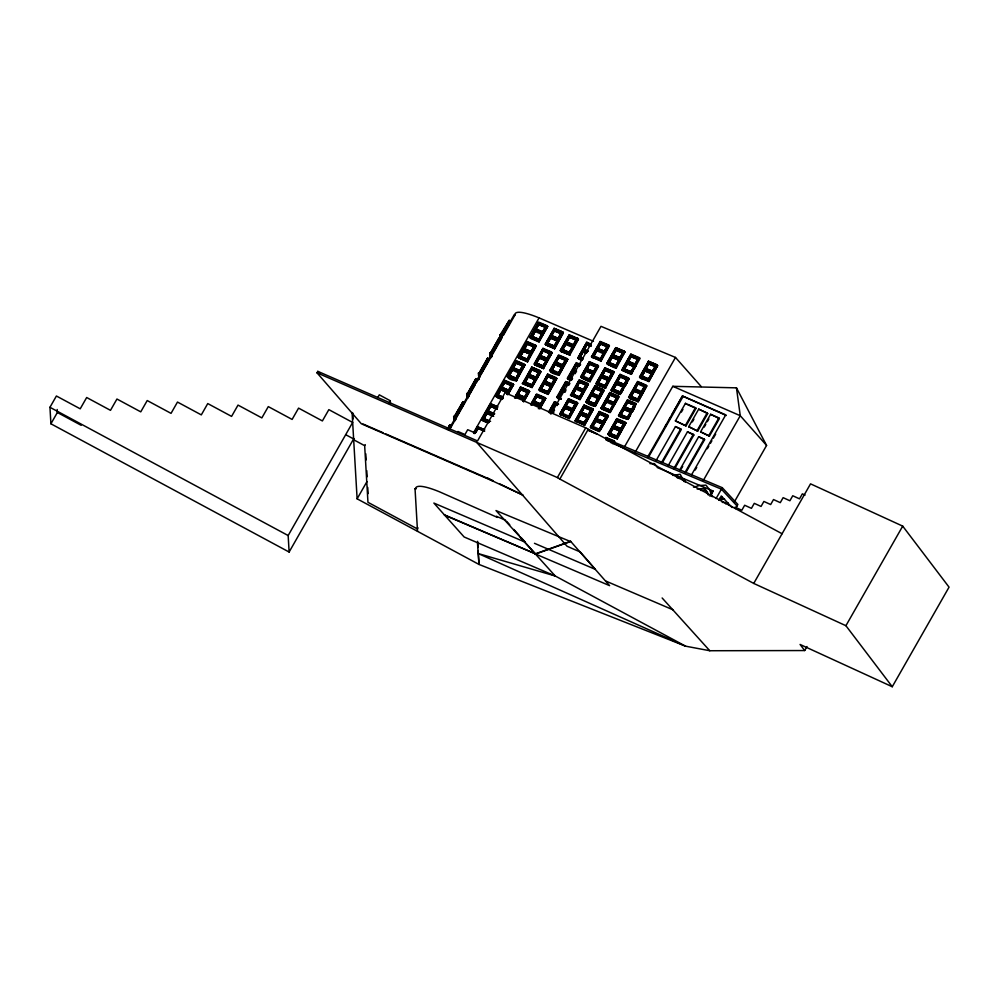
<?xml version="1.0" encoding="UTF-8"?>
<svg xmlns="http://www.w3.org/2000/svg" width="999" height="999" viewBox="0 0 999 999"><rect width="100%" height="100%" fill="white"/><g stroke="black" fill="none" stroke-linecap="round" stroke-linejoin="round"><path stroke-width="1.5" d="M535.152 554.183L570.541 541.57L495.979 510.551L535.377 553.796M664.909 427.097L666.433 424.388M668.718 420.329L670.254 417.632M671.778 414.922L682.442 395.991L725.736 414.86L691.608 474.7M673.788 468.668L693.306 434.365L687.474 431.83L667.919 466.121M675.087 467.982L693.855 435.002L693.306 434.365M679.894 469.68L698.676 436.713L704.058 439.048L704.607 439.685L685.801 472.652M681.193 469.006L682.704 466.371M49.95 407.305L56.406 396.004L80.22 408.816L86.676 397.515L110.489 410.339L116.945 399.026L140.759 411.85L147.215 400.549L171.041 413.361L177.485 402.06L201.311 414.885L207.755 403.571L231.581 416.396L238.024 405.094L261.85 417.907L268.294 406.605L292.12 419.43L298.576 408.116L322.39 420.941L328.846 409.64L352.659 422.452L288.162 535.539L289.123 552.035L50.912 423.801L49.95 407.305L288.162 535.539M50.912 423.801L57.368 412.487L57.193 409.49M523.289 495.292L492.794 481.043L361.326 423.763L316.995 372.814L317.819 371.366L477.534 440.959L505.044 392.707L585.726 427.859L782.08 533.741M289.123 552.035L353.621 438.948L345.679 434.677M354.27 438.711L353.671 439.76L364.66 445.679L367.957 502.31L417.382 528.921L417.982 527.872M377.784 397.502L379.295 394.842L390.272 400.749L390.459 403.821M364.66 445.679L365.259 444.63M388.761 403.409L390.272 400.749M807.005 646.528L804.707 650.549L709.789 650.736L685.614 646.178L478.983 564.423L357.118 498.826L366.92 481.643M454.807 416.695L454.932 418.981L454.383 416.383L463.012 401.66L454.245 417.02L454.395 419.48L453.746 416.396L456.168 417.432L464.31 403.146L462.525 402.185M466.87 396.128L466.733 393.668L467.507 393.381L467.657 395.841L466.87 396.128L467.52 396.478L467.382 394.018L475.961 378.559L467.52 393.469L468.856 394.255M478.583 375.612L479.358 375.337L479.22 372.864L487.674 358.054L479.083 373.501L479.233 375.974L478.583 375.612L478.583 372.877L481.006 373.913M489.897 355.607L490.684 355.319L490.534 352.859L498.988 338.037L490.409 353.496L490.546 355.956L489.897 355.607L489.91 352.872L492.332 353.908L499.725 340.921M499.987 335.127L509.403 320.13L500.636 335.477L500.786 337.949L499.987 335.127L500.636 335.477M447.19 429.458L449.712 424.937L450.025 427.56M447.702 428.871L449.887 425.025M462.974 402.347L454.77 416.745L454.907 419.043M467.894 393.743L476.111 379.345L467.932 393.693L467.644 395.754M509.365 320.804L501.161 335.202L501.773 337.774L501.635 335.464L509.852 321.066M448.301 428.446L449.862 425.711M487.812 358.828L479.607 373.226L480.219 375.799M492.544 350.886L493.943 348.414M494.642 347.177L495.154 346.278M500.137 337.587L500.137 334.865M453.746 419.13L453.746 416.396M458.603 410.651L455.294 416.583M458.491 410.701L459.128 409.865M468.718 392.794L468.181 393.344M468.931 392.557L472.252 386.863M480.631 372.053L484.078 366.446M501.685 335.077L505.119 329.295M463.461 402.597L455.244 416.995L455.382 419.305M476.585 379.595L468.369 393.993L468.506 396.303M480.082 373.489L488.299 359.091M499.612 339.073L491.396 353.471L491.533 355.781M448.638 429.021L450.337 425.974M487.737 360.427L487.849 358.142M496.028 346.116L499.587 339.872M509.303 322.652L506.793 327.447M459.877 409.64L463.436 403.396M491.058 355.519L490.959 353.171L499.138 338.823L500.087 339.335L491.87 353.746L491.983 356.73M502.11 335.726L510.327 321.316M448.838 429.345L514.298 314.585L514.972 315.01L503.421 335.264M449.113 429.283L450.811 426.236M456.406 416.508L464.622 402.522M469.542 393.506L477.747 379.52M502.247 336.351L510.826 320.891M449.125 429.632L451.498 425.899M469.305 394.43L477.023 380.806M481.431 373.089L489.148 359.64L487.362 358.678M450.287 428.409L474.925 385.214M476.461 382.517L478.009 379.807M479.545 377.11L501.873 337.962M454.995 420.679L453.983 420.329M473.551 432.767L539.073 317.894L593.493 341.321M473.776 433.404L477.46 426.723L484.552 429.732M497.639 406.755L490.559 403.758L481.53 419.58L488.698 422.664M474.388 432.754L477.447 427.41L484.24 430.332M482.904 419.967L482.155 419.143L490.534 404.445L497.127 407.23M474.8 432.467L477.447 427.41M488.911 422.202L482.255 419.38L490.721 404.558L497.564 407.592M507.005 394.393L513.024 383.841L504.445 380.157L495.492 396.066L502.584 399.063M515.921 360.589L506.893 376.411L515.397 380.007L524.425 364.198L515.846 360.514L506.893 376.411C532.417 383.004 501.436 381.543 509.003 374.425M482.292 419.405L490.534 404.445M496.216 395.741L504.42 380.844L513.086 385.015L507.742 394.368M474.537 433.516L477.609 428.134L483.803 430.756M496.903 407.792L490.696 405.169L482.455 419.605L488.174 422.202M496.578 396.166L504.42 380.844M512.25 369.056L508.191 376.723L507.442 375.899L515.834 361.188L524.175 364.897L515.721 379.732M518.031 357.355L527.047 341.533L535.626 345.217L526.61 361.039L518.106 357.43L527.047 341.533M474.875 433.491L477.172 429.17M477.285 428.983L477.709 428.246L484.652 431.181M478.022 428.034L477.622 427.522L474.675 432.754L467.694 429.695L464.935 434.54L457.942 431.468M497.102 408.004L490.796 405.269L482.654 420.342M493.793 406.118L491.158 405.007M516.033 361.326L507.542 376.136L515.559 379.458L523.976 364.685M476.873 430.432L475.574 432.717L476.973 430.469M478.259 428.509L477.335 429.033M483.104 419.33L487.05 412.412M491.346 405.544L490.934 406.281M496.341 396.004L504.807 381.181L512.774 384.553L507.13 394.443M519.405 357.742L518.643 356.918L527.035 342.22L535.389 345.929M529.832 337.5L538.523 322.053L547.102 325.736L538.336 341.096L529.832 337.5L539.323 341.296L539.223 342.058L530.719 338.449M477.734 429.208L478.159 428.396M491.246 405.432L483.004 419.218L489.41 422.065M497.977 394.967L500.749 389.86L497.539 396.004L496.89 395.629L504.582 381.568L512.025 384.715M512.425 368.456L516.096 362.025L523.426 365.06M527.247 342.345L518.756 357.167L526.76 360.477M530.544 337.187L538.511 322.727L546.665 326.211L538.848 341.046L547.065 326.648L538.886 323.064L530.681 337.45L538.848 341.046M483.553 419.555L487.512 412.575L486.988 413.274M502.047 399.425C494.842 397.115 494.218 394.792 502.06 398.601M497.09 395.841L500.936 388.811L508.279 391.858M501.361 388.349L505.132 381.905M507.954 376.573L515.984 361.913M534.64 346.091L527.197 342.944L518.956 357.38L527.122 360.976L535.589 346.141L532.879 345.08M539.135 323.651L531.118 337.824L530.481 337.237L538.723 322.852M486.875 413.461L483.454 419.443M497.34 395.854L497.864 395.217M501.061 388.324L505.232 381.943M507.779 377.372L507.892 376.598M512.824 368.619L516.633 362.287M518.981 358.391L527.297 343.044M501.386 388.973L497.44 395.891M512.899 369.43L512.475 370.167M516.583 362.237L512.774 368.569M523.976 349.588L527.747 343.206M526.96 343.993L524.712 348.813L527.11 344.093M508.841 376.311L512.799 369.318M519.955 357.217L524.1 350.449M520.154 357.38L520.529 356.581M535.501 330.594L531.868 337.462M539.285 323.751L535.576 329.895M519.318 371.341L523.076 364.947L522.564 365.646M506.993 393.556L512.499 384.39M519.517 371.491L519.742 370.592M522.602 365.934L519.842 370.404M506.918 394.193L512.537 384.328M530.619 352.472L534.29 345.979M530.544 353.109L526.485 359.99M542.17 332.717L545.779 326.473L542.12 332.667M507.529 394.33L512.974 384.777M538.274 340.347L546.416 326.074L547.177 326.885L538.848 340.971M524.375 365.122L515.884 379.932L507.754 376.361L515.834 361.188M508.366 393.731L513.623 384.503L507.892 394.755M527.097 360.964L535.551 346.129M538.648 340.834L546.865 326.436M516.396 380.194L525.024 364.847L516.283 380.969M535.689 346.391L527.31 361.089L526.548 360.264L534.94 345.567L535.689 346.391L533.054 345.267M527.484 361.988L536.313 345.954L527.734 342.27M538.948 341.758L547.702 326.398L539.323 341.296M520.304 537.25L555.232 575.986L478.234 553.558L685.614 646.178L555.232 575.986L464.148 536.987L433.866 503.059L524.637 541.92M514.522 397.689L520.467 387.063L528.958 390.659L523.026 401.298M531.743 367.182L522.789 383.092L531.293 386.688L540.247 370.791L531.743 367.182L540.247 370.791M523.513 382.767L531.718 367.869L540.996 371.616L532.292 386.875C526.948 386.675 512.499 378.696 532.18 387.649M562.624 331.918L553.683 347.814L545.179 344.218L554.12 328.309L562.699 331.993L554.12 328.309M515.109 397.103L520.442 387.749L529.72 391.483L521.216 387.887M524.088 383.404L523.439 382.817L531.93 367.994M542.957 348.289L534.003 364.185L542.507 367.794L551.535 351.973L543.031 348.376M550.524 336.863L546.478 344.53L545.716 343.706L554.108 328.996L563.386 332.742L554.557 348.776L545.779 344.867L554.27 329.72L561.913 333.092L554.37 329.832M514.985 397.752L520.654 387.874M534.727 363.873L542.932 348.976L551.598 353.147L543.206 367.844L534.852 364.136L542.932 348.976M554.32 329.133L545.829 343.943L553.833 347.252L562.25 332.492M515.184 397.964L520.604 388.474L529.108 391.92L523.763 401.273M543.144 349.101L535.064 364.36L543.643 349.962L540.084 356.493M515.546 397.914L520.704 388.574L528.246 391.833L524.475 398.151M516.471 396.703L523.913 399.862L516.471 396.703L516.958 395.716M523.676 384.041L531.88 368.594L539.522 371.965L531.98 368.706M534.615 364.847L543.556 368.469L535.002 364.373L534.89 365.147L536.113 362.212M539.535 356.231L543.194 349.8M515.746 398.139L521.153 388.736M532.43 368.856L528.671 375.237M535.064 364.36L543.094 349.7L550.736 353.059L550.087 352.684M546.053 345.167L554.27 329.72M551.098 336.426L554.92 330.095M516.982 396.678L517.407 395.879L516.883 396.578M524.85 383.029L528.696 375.999M551.148 336.476L554.87 330.045M547.127 344.118L551.073 337.125M535.951 364.086L539.797 357.055L539.585 357.954M550.749 337.974C552.26 334.59 543.044 351.498 550.536 338.124M535.264 378.072L538.973 371.628L535.864 378.384M524.025 398.002L527.697 391.508M523.014 400.449L528.346 391.096L529.108 391.92M524.05 398.751L523.426 399.338M540.272 371.803L531.78 386.613L539.835 371.353M551.485 352.897L542.994 367.719L542.919 366.121M545.966 360.627L546.54 359.977M522.952 401.211L528.958 390.659L520.467 387.063M542.457 367.033L550.836 352.322L542.632 367.295M531.618 386.413L540.072 371.578L531.905 367.982M528.958 391.658L523.526 401.198L528.995 391.67L524.975 390.047M553.995 347.54L562.462 332.704L554.283 329.108M542.832 367.507L551.286 352.684L543.319 349.313M554.17 347.739L562.662 332.929L557.317 330.744M531.905 387.35L540.921 371.528L533.841 368.531M523.626 401.948L529.645 391.408M556.218 329.658L563.311 332.655L554.557 348.776M543.506 367.969L552.135 352.635L543.394 368.743M577.822 338.436L569.243 334.752L560.214 350.574L568.793 354.258L577.747 338.361L568.793 354.258M569.318 334.84L560.289 350.661L569.842 354.932L561.176 351.611L569.48 336.276L577.022 339.535L576.048 340.234M561.013 350.337L569.218 335.439L577.572 339.148M561.176 351.611L560.938 350.387L569.43 335.564M547.677 374.026L538.723 389.935L547.227 393.531L556.256 377.709L547.752 374.113M569.605 335.776L561.138 350.599L569.492 354.308L577.884 339.61L577.372 338.936M530.619 404.62L536.563 393.993L545.054 397.59L539.123 408.216M539.448 389.61L547.652 374.712L556.318 378.883L547.927 393.581L539.572 389.872L547.652 374.712M550.199 370.329L558.591 355.619L566.745 359.116L558.279 373.863L550.199 370.329L550.961 371.153M568.681 353.209L569.318 354.195L577.772 339.373L569.842 336.001M531.206 404.033L536.538 394.667L544.692 398.164L539.023 408.017M547.864 374.837L539.373 389.66L540.022 390.234L544.068 382.58M550.312 370.567L558.803 355.756M561.788 350.337L565.734 343.406M569.605 337.275C571.778 332.992 562.275 350.012 569.405 337.425M531.081 404.67L536.75 394.805M565.634 343.306L561.688 350.224L568.781 353.259M569.929 336.426L566.271 342.857M544.255 381.968L547.914 375.549M562.237 350.549L566.296 343.681M531.281 404.895L536.538 394.667M548.239 375.262L539.772 390.097L548.264 394.205M559.04 375.399L567.794 359.278L559.165 374.625C559.577 375.924 548.613 372.727 550.749 370.941M558.878 357.642L551.261 370.629L558.753 356.343L566.196 359.49M565.709 344.555L562.674 349.513M566.246 343.619L565.659 344.268M531.643 404.845L536.7 395.392L544.143 398.551M531.843 405.057L533.054 402.647L539.997 405.582L539.722 406.418M533.678 402.197L537.15 395.616M544.705 382.192L548.414 375.749L544.805 382.23M555.456 363.711L551.71 370.779M559.303 356.606L555.531 362.999M533.404 402.759L533.179 403.658L532.954 402.535M533.578 402.16L537.3 395.716M540.671 389.822L544.63 382.842M533.079 403.608L533.503 402.797M492.794 481.043L487.437 477.959M573.239 344.955L572.814 345.691L576.473 339.26M568.781 353.321L572.727 346.341M568.743 353.496L577.31 338.973M562.125 365.821L565.846 359.378M543.793 398.426L540.072 404.87L543.693 398.389M547.165 392.545L547.739 391.895M547.702 391.608L550.736 386.65M551.723 384.215L551.248 384.965L554.907 378.471L555.456 378.808L548.014 375.649M554.807 378.434L551.773 383.966M562 366.471L561.775 367.37M565.896 359.44L562.075 365.759M547.177 392.769L555.744 378.246M569.28 354.183L577.747 339.36M538.349 408.716L544.443 398.027L545.204 398.838L539.86 408.204M556.206 378.646L547.714 393.456L555.806 378.209M558.166 374.438L567.182 358.616L558.603 354.945L549.587 370.754L558.091 374.363M547.552 393.256L556.006 378.421L548.039 375.05M558.478 374.163L566.945 359.328L558.965 355.956L550.511 370.791L558.691 374.3L567.145 359.553M539.248 408.266L544.892 398.389M539.635 408.154L545.092 398.601L536.913 395.005M548.114 394.493L556.855 378.371L548.226 393.718M539.722 408.878L545.741 398.326L540.009 408.591M586.788 342.232L577.847 358.129L586.788 342.232L591.121 344.118M587.487 343.906L579.145 358.441L578.384 357.617L586.775 342.919L590.933 344.717M578.496 357.867L586.987 343.044M586.775 342.919L578.696 358.079L581.605 359.365M580.594 364.523L576.273 362.637L567.245 378.459L571.578 380.332M587.037 343.743L578.896 358.304L586.85 344.792L584.253 349.363M569.929 383.366L565.671 381.556L556.655 397.377L560.976 399.263M571.253 379.957L567.869 378.022L576.248 363.311L580.419 365.122M548.538 412.325L554.482 401.698L557.317 402.897M557.442 397.14L565.659 382.242L568.294 383.354M567.969 378.259L576.835 363.873M549.125 411.738L554.457 402.385L558.416 404.058M557.767 398.139L557.38 397.19L565.871 382.367L568.693 383.703M579.795 358.029L583.191 350.774M554.645 402.497L549 412.387L554.67 402.51L558.591 404.245M568.206 379.495L576.635 363.648L579.507 364.997M580.269 357.28L579.695 357.917M583.254 352.035L580.219 356.993M562.25 389.498L565.821 382.967L569.542 384.54M549.2 412.612L554.62 403.109L557.105 404.158M557.779 397.627L565.821 382.967M568.918 378.321L572.764 371.291L575.349 372.452M573.251 370.741L573.726 370.055M573.826 370.105L576.435 365.297M576.485 365.06L576.86 364.26L573.301 370.804L572.752 370.467L576.473 372.04M549.562 412.55L550.961 409.528L554.133 410.951M551.898 408.466L554.62 403.109M555.044 403.009L554.457 402.385M566.47 383.341L557.842 397.577M569.168 378.321C569.942 376.423 569.667 379.32 568.718 378.097L571.203 379.145M569.705 377.385L572.589 372.34L569.792 377.734M549.762 412.774L550.973 410.352M555.169 403.371L551.51 409.865L552.035 409.165M558.578 397.252L562.187 391.421M562.724 390.484L562.3 391.221M566.421 383.291L562.325 389.735M569.268 378.434L573.226 371.441M562.624 390.372L558.678 397.365L558.129 397.028L560.801 398.289M550.998 411.326L551.423 410.514M550.874 414.173L600.986 326.336L675.486 357.442L701.198 386.563M591.508 356.83L600.187 341.396L608.766 345.08L600.012 360.427L591.433 356.755L601.048 361.126M592.382 357.792L592.032 356.331L600.174 342.058L608.329 345.554M589.422 361.738L580.669 377.098L589.348 361.663L597.926 365.347L589.173 380.694L597.926 365.347M600.387 342.195L592.145 356.568L600.149 359.89M559.752 414.11L568.518 398.751L577.097 402.435L568.331 417.794L559.752 414.11L569.368 418.481M570.529 395.204L579.208 379.77L587.712 383.366L579.033 398.801L570.454 395.117L580.069 399.488M604.395 351.436L603.883 352.11L607.442 345.804L607.991 346.141L600.349 342.769L592.345 356.793L600.524 360.389L608.728 345.991L600.174 342.058M559.827 414.185L568.518 398.751M571.241 394.905L579.208 380.432L587.35 383.928M581.381 376.798L589.348 362.325L597.489 365.821M592.494 357.03L600.349 342.769M561.113 414.51L560.364 413.698L568.506 399.413L576.66 402.909M579.582 380.769L571.366 395.167L579.545 398.763L587.749 384.365L579.383 380.619L571.166 394.942L571.815 395.529L580.019 381.518M585.876 369.967L581.955 377.422L581.306 376.835L589.547 362.462M592.981 356.531L596.815 349.812L604.158 352.859M579.42 380.569L571.203 394.967L579.17 398.264L587.325 383.916M593.081 356.643L600.899 343.032L597.951 348.489L600.387 344.006M576.111 403.271L568.681 400.124L560.676 414.148L568.843 417.744L577.06 403.346M581.705 377.272L589.61 363.149L597.152 366.408L593.593 372.639M600.998 343.144L600.486 343.756M565.222 406.468L568.781 400.237M571.565 395.379L579.37 381.143L587.012 384.515L586.463 384.178L582.904 390.484L586.463 384.24M579.82 381.006L579.208 380.432M580.594 377.01C595.342 381.868 591.146 384.378 581.655 377.297M582.155 376.798L585.976 370.08M589.959 363.261L586.5 369.605M596.803 350.936L593.856 355.744M597.315 350.025L596.753 350.649M571.403 396.166L571.515 395.404M560.714 415.147L568.681 400.124M579.919 381.406L576.46 387.762M562.225 413.149L565.072 408.304M576.298 388.349L572.464 395.129L571.915 394.792L579.545 398.164L571.053 394.705M583.066 376.298L582.704 377.073L586.438 370.242L585.913 370.916M565.596 407.33L561.763 414.11L562.275 413.436M599.937 359.69L608.079 345.404L608.841 346.228L600.699 360.502L599.875 359.415M600.599 358.666L603.184 353.609M596.927 349.338L604.333 352.272L607.892 346.029M593.044 372.377L596.603 366.071M572.115 409.365L575.774 403.159M589.135 379.795L592.869 372.964M572.552 410.102L568.406 416.933M572.315 409.515L572.514 408.641M578.97 398.052L587.112 383.778L587.862 384.603L579.72 398.876L578.896 397.789L579.507 397.227M589.11 379.957L597.252 365.671L598.001 366.496L589.685 380.582M600.486 360.377L608.703 345.979M577.022 402.347L568.331 417.794M579.345 398.539L587.549 384.14M597.864 366.246L589.647 380.644L581.505 377.06L589.722 362.662L597.889 366.258L589.285 380.219M568.643 417.52L576.86 403.134L568.506 399.413M580.019 399.001L588.399 384.103L579.907 399.762M569.318 417.994L577.697 403.084L569.218 418.743M606.768 363.474L615.796 347.652L624.3 351.248L615.347 367.157L606.768 363.474L615.347 367.157L624.3 351.248M606.843 363.549L615.796 347.652M619.892 359.465L611.725 355.869L619.83 359.565L612.387 356.418L608.141 363.861L607.38 363.037L615.771 348.339L625.049 352.073L616.47 348.389M595.928 383.741L604.957 367.919L613.536 371.603L604.507 387.425L596.003 383.816L604.957 367.919M575.099 420.829L584.115 405.007L592.694 408.691L583.678 424.513L575.099 420.829L584.715 425.187M603.321 389.622L594.368 405.532L585.864 401.923L594.817 386.026L603.396 389.71L594.817 386.026M575.174 420.904L584.115 405.007M587.162 402.235L586.413 401.411L594.792 386.713L603.146 390.422L594.692 405.244M605.644 369.593L597.302 384.128L596.553 383.304L604.932 368.606L614.21 372.34L605.706 368.743M575.886 420.591L584.103 405.694L592.457 409.403L583.99 424.238M615.771 348.339L607.692 363.499C622.777 369.193 615.259 369.942 607.842 363.736L616.033 349.163L623.576 352.422L616.133 349.275M608.341 363.224L612.287 356.306M616.383 349.275L612.824 355.819M584.103 405.694L584.677 406.243L576.223 421.079L584.315 405.819M586.55 401.673L595.004 386.838L586.513 401.648L594.517 404.97M605.319 368.931L596.853 383.766L605.544 388.099L596.615 384.478L605.544 388.099M584.477 406.031L576.023 420.854L584.378 424.563L592.582 409.665M612.187 356.193L612.737 356.531L608.791 363.449L609.265 362.699M579.532 414.972L584.365 406.518L591.908 409.79L591.358 409.453L587.687 415.946M596.89 384.777L605.194 369.43L612.537 372.477M597.502 383.491L601.448 376.573L608.791 379.62M595.566 386.85L604.07 390.447L595.367 405.706C595.816 407.679 586.063 403.559 586.863 402.11L594.954 387.425L602.597 390.796L595.054 387.537M592.32 393.206L595.079 388.736M595.029 388.449L595.604 387.799M576.048 421.865L576.173 421.091M584.815 406.68L576.286 421.029M591.845 394.193L595.504 387.699M597.951 383.716L601.898 376.735M577.222 420.854L577.647 420.104M577.597 419.817L580.631 414.86M580.594 414.573L581.168 413.936M581.568 412.137L581.243 413.211L580.594 412.837M581.78 412.287L584.178 407.567M587.812 401.823L591.77 394.842L588.249 400.786M598.426 382.967L597.852 383.604M601.96 376.785L601.373 377.422M577.122 420.804L581.068 413.823M619.368 358.591L623.026 352.098M615.334 366.221L619.38 359.34M623.376 352.21L619.904 358.853M598.339 396.903L598.913 396.266M598.863 395.979L601.623 391.508M608.528 378.858L612.187 372.365M602.047 390.472L598.289 396.853M608.441 379.495L604.395 386.376M584.19 424.45L583.553 423.464L587.712 416.695M590.834 410.152L587.587 415.834M591.458 409.565L590.933 410.189M583.616 423.751L592.182 409.228M598.838 397.115L602.497 390.696M613.461 371.516L604.507 387.425M592.619 408.616L583.678 424.513M604.994 387.35L613.486 372.527L605.032 387.362M624.974 351.985L616.233 368.107M594.855 405.457L603.321 390.621M584.165 424.438L592.245 409.178M613.598 372.764L605.207 387.475L604.457 386.65L612.837 371.953L613.598 372.764L605.294 369.543M603.995 390.359L595.254 406.481M614.135 372.252L605.394 388.374M584.665 424.687L593.306 409.353L584.552 425.474M316.995 372.814L557.38 477.559L585.726 427.859M621.89 369.905L630.906 354.096L639.485 357.779L630.469 373.589L621.965 369.992L630.469 373.589L639.485 357.779M753.733 583.428L810.539 483.853L902.709 526.123L949.05 587.15L892.257 686.738L845.916 625.711L753.733 583.428L559.852 479.058L588.199 429.37M621.965 369.992L630.906 354.096M622.677 369.667L630.893 354.77L639.235 358.491L630.781 373.314M620.067 374.363L611.051 390.172L619.63 393.856L628.571 377.959L620.067 374.363L611.126 390.259L619.63 393.856M638.486 358.653L631.056 355.494L623.014 370.154L630.893 354.77M600.986 408.366L609.927 392.47L618.506 396.153L609.49 411.963L600.911 408.279L609.927 392.47M611.838 389.935L620.054 375.037L628.408 378.758L619.942 393.581M627.484 362.038L631.156 355.607M590.834 426.835L599.213 412.137L607.367 415.621L598.913 430.382L590.834 426.835L591.583 427.659M601.698 408.042L609.914 393.144L618.269 396.865M612.424 390.572L611.775 389.985L620.267 375.174M606.331 401.011L602.285 408.678L601.635 408.091L610.127 393.281M616.645 382.305L620.317 375.874L627.859 379.133L620.217 375.761L611.975 390.209L620.142 393.806L628.608 378.971L620.629 375.674M631.181 356.506L631.605 355.769L623.076 370.105M617.519 397.028L610.077 393.868L601.835 408.316L610.014 411.838M613.236 388.286L611.725 390.921L620.229 394.518L629.258 378.696L620.754 375.1M624.013 369.93L627.422 363.948M627.384 363.661L627.959 363.012M627.322 362.025C644.705 369.405 630.869 363.873 627.934 362.262L631.118 356.743M599.213 412.137L590.896 428.009L599.4 431.605L608.416 415.784L599.987 412.275M603.096 406.381L601.585 409.028L610.089 412.624L619.118 396.803L610.614 393.206M606.505 400.412L610.177 393.981M612.624 389.935L620.217 375.761M627.859 362.899L623.913 369.892L623.364 369.555L630.893 372.814M591.371 427.46L599.313 430.894L607.729 416.046M599.5 414.16L591.883 427.135L599.375 412.849L606.818 416.009M610.526 394.093L606.955 400.636L606.405 400.299M613.548 389.173L616.583 384.215M616.545 383.928L617.12 383.279M617.569 381.768L616.995 382.417M620.279 377.01L617.532 381.493M596.266 419.617L599.924 413.124M602.884 408.204L606.88 401.273L602.934 408.266L602.385 407.929L610.027 411.301L601.523 407.854M617.02 383.166L613.074 390.159L613.598 389.46M592.232 427.247L596.178 420.267L595.766 421.004M634.377 364.922L638.249 358.641M630.394 372.602L633.965 366.72M634.577 365.072L634.902 363.986M637.662 359.515L635.002 364.036M638.199 358.591L637.624 359.228M614.035 402.41C621.166 389.822 611.663 406.83 613.823 402.547M627.21 378.758L624.188 385.564M602.759 422.327L603.334 421.69M603.284 421.403L606.043 416.933M606.568 415.996L606.143 416.745M613.498 403.396L617.27 397.015M620.092 391.945L623.126 386.988M623.089 386.688L623.663 386.051M623.738 385.339L624.113 384.54M627.36 378.858L626.885 379.545M603.134 423.039L602.297 424.076M606.468 415.896L602.709 422.277M613.423 404.046L609.577 411.076M619.567 393.094L627.959 378.384L628.708 379.208M620.142 393.806L628.196 378.534M639.035 358.266L630.943 373.526L622.814 369.942L631.068 354.895M633.453 369.642L636.5 364.285M598.788 430.956L607.817 415.134L599.238 411.451L590.209 427.272L598.713 430.869M599.113 430.669L607.567 415.846L599.6 412.462M631.505 374.275L632.916 371.228M634.365 368.693L635.814 366.146M621.091 392.582L622.614 389.91M624.899 385.901L627.185 381.88M600.249 429.67L607.879 416.296L607.117 415.484L598.738 430.182L599.487 431.006M610.951 410.689L617.807 398.651M621.353 392.769L622.802 390.222M624.974 386.413L627.147 382.592M600.511 429.857L604.87 422.227M606.318 419.692L607.767 417.145M648.438 361.238L639.497 377.135L647.989 380.731L656.942 364.835L648.438 361.238L656.942 364.835M645.466 369.405L649.188 362.962L640.784 377.447L640.034 376.623L648.426 361.913L657.692 365.659L648.988 380.919L640.347 377.085L648.801 362.25M616.758 418.531L607.742 434.353L616.321 438.037L625.337 422.215L616.833 418.618M627.472 399.775L618.443 415.584L627.022 419.268L636.051 403.459L627.547 399.85M638.398 383.241L629.944 397.664L629.195 396.853L637.587 382.142L645.729 385.639L637.275 400.462M613.161 427.085L609.115 434.752L608.354 433.928L616.745 419.218L624.899 422.714M619.817 415.984L619.068 415.159L627.459 400.449L635.601 403.946M640.546 377.297L649.038 362.487L648.426 361.913M616.92 419.33L608.466 434.165L616.633 437.762L625.099 422.927L616.92 419.405L608.491 434.178M619.168 415.397L627.634 400.574L619.205 415.409L627.347 418.993L635.801 404.158L627.634 400.649M629.507 397.302L637.587 382.142M643.206 379.295L640.371 378.097L640.484 377.322M634.178 389.398L637.849 382.979L645.279 386.126M641.333 376.923L645.491 370.154M608.666 434.378L616.745 419.218M619.38 415.621L627.622 401.173L635.152 404.433L631.493 410.864M633.791 400.124L629.532 398.314L629.645 397.54L637.749 382.867M608.866 434.602L616.907 419.942L624.55 423.314L617.107 420.167M627.622 401.173L619.58 415.834L627.547 419.205L636.001 404.383L635.364 403.796L626.972 418.506L627.547 419.205M630.706 402.135L628.071 401.024M606.493 439.023L606.131 439.822M614.36 437.799C601.61 432.467 613.611 435.452 617.357 438.723M616.982 420.966L617.557 420.317M628.271 401.548L627.847 402.297M634.652 390.384L634.228 391.121M638.349 383.191L634.527 389.51M613.786 426.698L617.457 420.204M624.5 407.929L628.159 401.436M630.594 397.265L634.552 390.272M609.765 434.34L613.611 427.31M620.466 415.572L624.425 408.579M613.811 427.46L613.286 428.084M735.489 508.641L737.874 504.458L722.265 487.687L611.813 441.196L610.963 442.694L721.415 489.173L737.025 505.956M655.569 365.634L651.96 372.115L652.559 372.44M651.823 372.777L651.61 373.663M655.731 365.734L651.91 372.065M641.071 392.282L644.83 385.901M648.513 380.681L656.568 365.409M623.526 423.738L623.9 422.939L620.329 429.47L620.854 428.771M630.993 410.651L631.568 410.002M631.518 409.727L634.278 405.244M640.609 393.793L641.196 393.156M641.271 392.445L641.495 391.546M644.892 385.964L644.318 386.601M630.431 412.05C632.604 409.503 622.689 425.324 630.431 412.35M634.702 404.208L630.943 410.601M648.314 380.457L656.768 365.634L648.601 362.038L640.134 376.86L648.151 380.182M613.823 441.521L605.731 437.987L606.318 438.536M616.258 437.275L624.65 422.565L625.399 423.389L617.02 438.099L608.354 433.928M648.476 380.669L656.967 365.846L654.27 364.785M612.824 443.618L614.26 440.896L605.831 437.387M619.717 431.118C612.075 444.443 621.715 427.672 619.83 430.856M620.779 429.632L624.45 423.201M637.15 400.961L646.178 385.139L637.599 381.456L628.571 397.277L637.075 400.886M640.034 376.623L647.939 379.97L656.331 365.272L657.08 366.084L648.513 380.607M648.875 381.693L657.617 365.572L650.536 362.575M614.223 441.958L606.118 438.311M637.637 400.886L646.128 386.076M616.808 437.962L625.299 423.151M627.722 419.33L630.019 415.322M631.543 412.637L633.828 408.628M638.036 401.923L646.778 385.801L638.274 382.205M617.195 438.998L625.948 422.877L617.32 438.224M628.383 418.606L629.882 415.971M632.142 412.013L635.152 406.743M638.199 401.648L646.852 385.889M628.021 419.455L630.931 414.36M632.379 411.825L633.828 409.278M624.612 446.64L675.486 357.442M635.414 451.835L672.789 386.313L736.463 387.849L766.57 445.442L734.265 502.072M647.552 457.167L682.442 395.991L726.298 415.497M648.863 456.481L682.991 396.64M675.449 420.891L685.451 403.346L695.466 407.717L696.016 408.354L686.026 425.899L675.449 420.891L686.026 425.899M681.393 412.088L682.929 409.39M655.906 460.876L675.461 426.598L680.731 428.883L681.293 429.52L662.487 462.5M661.176 463.174L680.731 428.883M685.464 425.262L695.466 407.717M688.711 426.66L698.713 409.128L707.142 412.962L707.692 413.598L697.689 431.131L688.711 426.66L697.689 431.131M692.344 421.903L693.893 419.205M697.14 430.494L707.142 412.962M700.611 431.843L710.614 414.298L718.88 417.919L719.43 418.556L709.427 436.088L700.611 431.843L709.427 436.088M704.245 427.085L705.781 424.388M707.317 421.69L708.865 418.993M684.502 473.339L704.058 439.048M708.878 435.452L718.88 417.919M695.192 470.029L696.715 467.37M707.329 448.751L708.853 446.091M710.364 443.431L711.887 440.771M713.398 438.111L715.671 434.115M703.371 480.369L740.259 415.709L736.463 387.849M710.014 496.291L713.036 490.984L657.23 467.495M711.75 493.881L713.036 490.984M716.071 498.538L722.265 487.687M718.756 500.112L720.267 497.452M719.417 500.387L721.69 496.403L721.028 496.128M845.916 625.711L902.709 526.123M718.93 500.249L724.525 498.951M693.493 487.162L699.512 485.502L705.968 485.139L709.59 489.747L712.212 496.728M672.652 475.399L680.182 474.263L684.278 481.693M697.152 489.073L704.12 488.374L708.391 495.079M700.549 490.422L705.719 490.097L707.717 492.457M649.912 463.648L654.382 463.586L657.067 466.67M721.103 498.064L722.339 498.014M722.227 502.347L725.411 502.597L725.786 503.883M676.897 477.534L679.195 478.509M500.287 337.325L500.774 334.84M500.399 339.298L501.036 339.285M490.159 357.217L491.208 357.517M467.12 397.39L468.169 397.677M453.896 418.856L454.52 418.843M415.684 488.848L415.035 488.623L415.684 488.786L415.035 488.623L417.52 531.343M615.871 347.739L624.375 351.336M602.285 342.732L609.452 345.816L600.886 361.388M624.125 352.048L615.946 348.451L607.492 363.274L615.496 366.596M618.98 350.075L621.653 351.136M632.779 355.956L635.451 357.018M657.08 366.084L648.788 362.862M648.688 362.749L656.018 365.796M603.396 343.806L608.841 346.228M655.644 366.883L648.201 363.736M623.001 353.296L615.559 350.149M630.669 356.593L638.011 359.628M547.777 326.473L539.273 322.877M587.15 343.244L591.133 344.942M569.979 336.263L572.614 337.375M544.368 325.587L547.177 326.885M591.396 345.592L587.137 343.856M576.548 340.222L569.118 337.063M586.663 344.543L591.033 346.391M644.855 369.168L652.996 372.752M553.896 330.806L561.226 333.853M589.635 346.029L586.563 344.73M612.2 355.594L620.379 359.178L613.761 356.381M651.673 372.19L644.917 369.068M596.728 349.113L604.695 352.485M652.547 373.039L644.367 369.443L652.484 373.151M634.427 366.633L627.035 363.549M619.193 360.389L611.713 357.18L619.143 360.339M535.789 328.933L543.131 331.98M588.311 351.149L583.953 349.3M588.211 351.336L583.841 349.488M542.669 332.929L535.264 329.995M586.987 351.636L583.404 350.387M535.064 329.782L543.231 333.366M572.477 345.716L565.721 342.582L573.826 346.291M583.204 350.174L587.387 352.073M542.757 333.629L534.79 330.257M573.339 346.566L565.372 343.194M586.913 352.347L582.929 350.661M535.152 330.482L542.557 333.416M550.724 337.075L558.166 340.234L557.517 339.847L557.18 340.934M565.834 343.519L573.139 346.341M583.291 350.886L587.112 352.572M641.57 375.936L648.913 378.971M631.318 372.078L623.826 368.868L631.268 372.028M557.529 341.059L550.037 337.849L557.479 340.996M585.988 352.984L582.917 351.685M585.889 353.171L582.804 351.873M600.424 359.69L592.882 356.431L593.743 355.931M592.032 356.331L600.324 359.578M615.784 366.371L608.441 363.336M607.38 363.037L615.684 366.271M622.502 369.48L630.794 372.714M622.614 369.717L630.619 373.039M631.455 373.776L630.406 372.827L638.973 358.316M648.601 381.393L640.371 378.097M616.383 367.832L607.729 364.51M622.564 370.654L631.068 374.25L640.084 358.429L631.668 354.907M539.223 339.385L531.893 336.351M539.323 339.498L531.68 336.426L539.123 339.573M582.904 358.117L579.919 356.93M569.655 352.734L562.162 349.538L569.605 352.684M583.004 358.229L579.82 357.118M579.77 357.068L582.892 358.429M605.032 367.994L613.536 371.603M538.761 340.347L531.418 337.312M530.369 337L538.861 340.459L538.311 340.122M554.12 347.04L546.778 343.993M582.966 359.278L579.445 357.917M530.481 337.237L538.486 340.559L538.823 339.51M545.716 343.706L554.02 346.928M560.839 350.149L569.33 353.596M579.345 357.804L582.417 359.116M590.109 362.475L598.613 366.084L590.047 381.655M613.286 372.315L605.119 368.718L596.653 383.541L604.657 386.863M638.336 382.967L642.145 384.39M560.938 350.387L568.943 353.696M578.384 357.617L582.492 359.553M606.83 369.792L612.137 371.953M546.028 344.168L554.682 348.002M637.949 383.079L645.179 386.014M553.683 347.814L545.179 344.218M581.78 359.553L578.846 358.316L581.718 360.015M595.192 365.184L598.001 366.496M577.772 358.054L582.092 359.94M545.779 344.867L554.72 348.501M560.901 351.311L569.842 354.932M581.555 360.289L578.721 359.091M627.384 379.82L619.942 376.673M545.054 349.625L552.21 352.709M567.869 359.365L559.365 355.756M546.328 350.911L548.963 352.023M560.489 356.805L563.299 358.117M579.095 365.309L576.411 364.036L568.369 379.22M602.11 374.987L609.452 378.034M550.262 353.746L542.832 350.599M579.22 366.246L576.148 364.947M634.015 389.398L642.182 392.994L635.564 390.184M579.108 366.433L576.036 365.135M593.493 372.54L586.151 369.493M616.483 382.292L624.662 385.889L618.031 383.092M634.215 389.622L641.72 392.657M585.889 369.38L593.856 372.752M601.573 376.074L609.54 379.445L601.435 375.749M641.708 393.269L633.528 389.672L641.645 393.381M593.581 373.239L585.614 369.855M624.175 386.163L616.208 382.792M586.088 370.192L593.381 373.014M592.956 373.901L585.626 370.854M623.538 386.85L616.196 383.816M593.056 374.013L585.414 370.929L592.857 374.088M623.638 386.963L615.983 383.891L623.426 387.038M524.213 348.601L531.543 351.648M576.51 371.004L573.426 369.705M576.398 371.191L573.326 369.892M523.464 349.475L531.643 353.072L525.012 350.262M546.977 359.378L539.572 356.443M562.624 366.034L555.219 363.099M539.373 356.231L547.34 359.603M555.019 362.874L563.199 366.471M575.436 371.74L572.889 370.791M531.156 353.346L523.189 349.962M539.448 356.943L547.052 360.102L539.085 356.718M562.05 366.533L555.556 363.811M575.149 372.227L572.402 371.066M538.985 357.63L546.515 360.889L539.085 357.742M605.531 385.764L598.089 382.617M613.199 389.061L620.541 392.095M523.014 351.124L530.407 354.22M575.474 373.389L572.402 372.09M575.362 373.576L572.29 372.277M589.585 379.957L582.255 376.91M581.193 376.598L589.485 379.845M604.944 386.638L597.602 383.604M629.195 396.853L637.312 400.399M581.306 376.835L589.035 379.682M596.553 383.304L604.845 386.538M611.663 389.747L620.167 393.194L612.524 389.822L620.766 376.036L620.242 376.735M611.775 389.985L619.78 393.306M629.645 397.54L638.149 401.148M629.695 398.039L632.529 399.238M590.209 381.393L581.543 378.059M637.762 401.623L629.532 398.314M616.258 393.019L619.093 394.218M596.99 387.45L604.07 390.447M588.473 384.19L579.969 380.582M596.69 387.899L599.363 388.948M615.759 396.004L618.568 397.315M581.281 381.805L587.687 384.403M627.822 401.398L635.052 404.32M527.622 359.378L520.179 356.231M536.088 362.987L543.481 366.084M572.427 378.584L569.405 377.335M572.477 378.633L569.293 377.522M634.74 405.182L627.347 402.085M569.243 377.472L572.377 378.821M617.245 397.927L609.802 394.78M527.047 360.264L519.505 357.005L523.651 350.299L530.956 353.122M542.844 366.908L535.601 363.973M551.061 370.404L558.703 373.776L551.161 370.517M518.643 356.918L526.935 360.152M535.501 363.861L543.044 367.12L542.494 366.795M534.552 363.673L542.657 367.232M568.818 378.209L571.403 379.37M567.869 378.022L570.654 379.395M550.661 371.016L559.165 374.625M568.169 378.484L571.078 379.77M518.706 358.092L527.21 361.688M535.052 364.872L543.556 368.469M550.699 371.516L559.203 375.124M567.932 379.195L570.766 380.394M568.581 382.842L565.671 381.556M583.866 389.747L576.473 386.65M591.97 393.094L599.313 396.141M516.52 361.251L525.099 364.935M548.426 374.85L556.93 378.446M606.88 399.612L614.323 402.759M624.475 406.968L631.868 410.065M583.816 389.972L576.273 386.713L583.816 389.685M516.408 361.825L519.08 362.874M536.251 370.179L538.923 371.228M516.583 362.013L519.218 363.124M549.725 376.086L552.36 377.21M565.921 383.079L568.993 384.378M583.354 390.646L575.948 387.712M591.233 393.968L599.4 397.552L591.296 393.856M575.749 387.487L583.928 391.084M606.543 400.624L614.522 403.996L607.892 401.198M630.706 410.726L623.888 407.704L632.055 411.301M598.913 397.827L590.746 394.243L598.851 397.939L591.408 394.792M631.58 411.576L623.401 407.979L631.306 411.463M531.568 369.443L539.048 372.652L531.618 369.493M568.618 385.177L565.546 383.866M575.836 388.186L583.179 391.233M606.43 401.123L614.035 404.27L606.068 400.899M565.446 384.053L568.518 385.364M544.83 381.094L552.172 384.14M565.909 389.935L562.724 388.811M520.342 370.916L512.899 367.769M562.624 388.711L565.796 390.122M512.499 368.681L520.429 372.04L513.811 369.243M562.087 389.498L565.334 390.809M572.577 394.056L580.019 397.202L572.464 394.243M529.707 375.911L536.326 378.721L528.421 375.237M544.093 381.968L552.06 385.339M595.392 403.871L587.949 400.724M603.059 407.167L610.451 410.264M565.596 391.458L561.6 389.772L565.247 391.521M572.415 394.193L579.807 397.29M620.491 414.66L627.834 417.694M535.851 378.996L527.672 375.399L535.776 379.108M551.773 385.839L543.806 382.455M512.45 369.268L519.68 372.202M544.168 382.679L551.573 385.614M594.805 404.745L587.262 401.486L591.758 394.905M564.872 392.32L561.8 391.009M586.413 401.411L594.705 404.645M619.068 415.159L627.185 418.706M601.635 408.091L609.64 411.413M594.892 405.469L586.713 401.873L594.792 386.713M595.367 405.706L585.864 401.923M610.489 412.15L609.427 411.201L617.994 396.69M595.404 406.206L586.75 402.884M619.13 416.321L623.376 418.131M617.444 419.28L626.023 422.964M593.381 409.428L584.877 405.831M577.772 403.171L569.268 399.575M617.357 419.792L622.764 422.277M591.708 409.565L584.465 406.63M571.903 401.348L568.681 399.538L560.476 413.936L568.481 417.245M516.258 378.496L508.766 375.287L516.208 378.434M616.533 421.029L624.075 424.001L616.633 420.854M540.646 388.861L548.039 391.958M616.483 420.979L623.963 424.188M575.861 404.158L568.419 401.011M583.778 407.392L591.221 410.552M515.734 379.121L508.503 376.198M547.564 392.644L540.322 389.71M507.442 375.899L515.934 379.345M523.339 382.58L531.243 385.926L539.622 371.216L540.384 372.04L531.818 386.551M540.222 389.598L547.764 392.869L547.215 392.532M557.267 396.953L561.226 398.626M523.439 382.817L531.456 386.126M539.273 389.423L547.377 392.969M557.38 397.19L561.376 398.888M532.292 386.875L523.638 383.029L531.718 367.869M560.476 398.688L557.579 397.402L565.659 382.242M523.838 383.766L532.342 387.375M507.504 377.073L516.446 380.694M560.164 399.313L557.604 398.414M547.839 394.193L539.61 390.884M588.711 415.234L581.281 412.075M603.833 421.665L596.391 418.519M506.543 381.506L513.698 384.59M557.392 402.984L554.482 401.698M572.652 409.627L565.322 406.581M603.259 422.54L595.916 419.505M613.374 426.698L621.353 430.07L614.735 427.26M537.312 394.805L545.816 398.414M587.35 415.971L580.531 412.949L588.673 416.533M520.442 387.749L528.796 391.458M510.452 383.903L513.086 385.015M542.382 397.54L545.204 398.838M595.729 420.104L603.271 423.364L595.367 419.88M554.72 403.221L557.305 404.37M564.785 407.942L572.227 411.101L564.685 408.129M587.587 417.495L580.244 414.46M620.217 431.331L612.774 428.184M511.75 385.626L504.308 382.467M587.687 417.607L580.032 414.535L587.474 417.694M504.208 382.654L511.55 385.701M520.329 389.373L527.672 392.42M564.622 408.079L572.015 411.176M554.345 404.008L557.43 405.319M557.317 405.507L554.245 404.195M508.878 390.509L501.398 387.312L508.828 390.459M533.716 401.061L541.058 404.096M609.902 433.229L617.232 436.276M554.557 410.202L551.436 408.841L554.645 404.37M508.454 391.258L500.924 387.999L509.028 391.695M540.571 405.082L533.166 402.147M522.377 397.465L516.87 395.005L525.012 398.589M532.966 401.923L541.146 405.519M560.364 413.698L568.856 417.157L561.213 413.786L569.23 400.387L565.571 406.593M584.103 423.738L576.773 420.691M591.683 426.91L599.325 430.282L591.783 427.023M575.711 420.392L584.003 423.626M540.659 405.794L532.692 402.422M553.084 411.051L550.412 409.915L553.359 411.301M575.824 420.641L583.828 423.951M591.133 427.297L599.313 430.819M553.558 411.513L550.874 410.252M608.853 435.114L614.522 437.512M616.92 438.698L608.691 435.389M508.004 392.769L500.561 389.61M516.583 396.516L523.926 399.55M553.583 412.35L550.599 411.151M553.521 412.587L550.399 411.238L553.571 412.649M588.224 430.244L596.803 433.928L588.299 430.319M606.43 438.037L614.934 441.645M611.588 440.846L614.397 442.145L613.636 441.333M611.276 442.008L606.018 439.71L606.543 439.085M607.255 440.497L611.176 442.195M497.577 394.855L503.121 397.14M497.527 394.805L503.221 397.252M503.121 397.44L497.465 395.055M496.89 395.629L503.096 398.251M496.99 395.741L502.647 398.126M496.028 395.554L502.622 398.339M496.141 395.791L501.885 398.414M496.528 396.74L502.197 399.138M501.76 399.125L496.378 397.015M490.634 403.846L497.714 406.843M496.903 406.893L491.308 404.583M490.322 406.256L497.377 409.003L490.434 406.069M490.272 406.206L497.265 409.19M494.605 413.711L487.712 410.826M494.555 413.948L487.612 411.014M491.158 413.598L486.975 411.7L493.444 414.435M493.106 414.772L486.488 411.975L493.356 415.147M493.618 416.146L486.688 413.211M486.575 413.399L493.518 416.333M490.584 421.341L483.691 418.456M489.235 421.041L483.578 418.643M482.155 419.143L488.736 421.94M487.887 422.714L482.217 420.317L485.327 421.815M477.534 426.81L484.627 429.807M483.803 429.87L478.134 427.46L483.878 429.945M479.37 428.534L483.329 430.207M534.465 543.306L595.379 569.393L580.244 551.997L567.045 546.241L476.71 442.407M662.137 597.976L709.789 650.736M605.943 581.118L672.851 609.752M444.543 514.91L535.314 553.771L444.43 515.122M505.694 520.279L496.378 516.271L497.402 517.42L439.797 491.933A50.087 9.728 29.7 0 0 415.671 488.399L415.684 488.786M672.789 386.313L740.259 415.709L766.57 445.442M687.437 404.607L696.016 408.354M718.056 417.944L710.614 414.298M679.969 428.958L675.461 426.598M693.855 435.002L687.474 431.83M704.607 439.685L698.676 436.713M362.974 423.988L382.979 432.704M385.839 433.953L493.019 480.656M477.435 427.909L484.428 430.981M707.692 413.598L698.713 409.128M805.069 495.092L802.359 493.856L799.512 498.851L792.744 495.754L789.897 500.749L783.129 497.652L780.281 502.647L773.513 499.55L770.666 504.545L763.898 501.448L761.051 506.443L754.282 503.346L751.435 508.341L744.667 505.244L741.832 510.239L735.052 507.142M892.257 686.738L800.074 644.455L804.707 650.549M499.9 483.978L521.915 494.63M508.916 320.654L510.701 321.616M506.543 327.21L506.268 328.109M505.531 327.522L506.493 328.122M506.218 328.521L505.269 328.084M501.436 334.802L505.519 328.334M500.774 334.927L502.559 335.889M500.599 338.898L491.833 354.258M500.049 339.398L500.899 339.922M495.304 345.542L496.266 346.129M495.029 346.091L495.979 346.528M489.747 353.147L490.409 353.496M490.671 355.232L492.007 356.044M490.01 357.48L490.659 357.842M489.46 359.016L480.694 374.363M483.991 365.547L484.94 366.133M484.665 366.546L483.716 366.109M480.656 372.302L480.132 373.064M478.434 373.151L479.083 373.501M479.87 377.185L478.821 376.885L478.971 379.345M479.32 377.51L478.671 377.16L478.808 379.62M477.447 380.144L475.661 379.183L475.799 381.481M472.277 386.064L473.239 386.65M472.003 386.625L472.952 387.05M466.733 393.668L467.382 394.018M466.958 397.652L467.619 398.002M459.153 409.066L460.102 409.652M459.827 410.052L458.878 409.615L455.519 416.595M453.596 416.67L454.245 417.02M453.821 420.604L454.483 420.954M449.413 425.562L451.198 426.523M57.368 412.487L81.181 425.312M557.38 477.559L559.852 479.058M721.69 496.403L732.042 507.529M704.12 488.374L705.719 490.097M611.813 441.196L613.886 443.431M652.934 371.341L645.591 368.306M652.834 371.528L645.491 368.494M651.91 373.726L644.567 370.691M651.798 373.913L644.455 370.879M638.124 359.44L630.781 356.406M651.498 373.863L648.613 378.908M635.401 364.198L628.071 361.163M635.302 364.385L627.959 361.351M648.801 379.17L641.458 376.123M648.501 379.108L648.114 380.169M623.126 352.197L622.702 352.947M648.326 379.857L641.096 376.923M634.815 365.684L627.035 362.525M623.001 353.009L615.659 349.962M634.74 365.784L627.31 362.637M634.502 365.784L634.078 366.521M622.602 353.134L619.992 357.704M634.377 366.583L626.823 363.624L634.265 366.77M608.766 345.08L600.012 360.427M620.292 357.767L612.949 354.72M620.179 357.942L612.849 354.907M619.88 357.892L619.467 358.629M631.38 371.828L624.038 368.793M607.442 345.866L607.13 346.641M607.429 346.69L600.087 343.656M644.705 387L637.474 383.766M607.33 346.878L599.987 343.831M644.205 386.788L641.595 391.358M607.03 346.815L604.495 351.248M619.255 360.139L611.912 357.105M612.737 356.468L612.312 357.205M612.1 357.355L609.228 362.412M641.995 391.758L634.752 388.524M616.258 365.384L608.928 362.35M604.22 352.747L596.453 349.588M616.158 365.584L608.816 362.537M603.708 352.697L603.296 353.421M641.071 393.956L633.728 390.909M640.958 394.143L633.616 391.108M603.696 353.821L596.453 350.587M640.659 394.081L637.774 399.138M626.785 379.495L624.075 384.253M627.172 379.895L619.842 376.86M597.452 348.276L604.894 351.423L597.352 348.451M597.365 350.087L593.431 356.693M634.115 391.321L631.231 396.366M624.562 384.465L617.232 381.431M638.074 399.2L630.731 396.153M600.387 358.516L599.974 359.465M600.786 358.916L593.556 355.681M624.462 384.652L617.12 381.618M637.961 399.388L630.619 396.353M637.662 399.325L637.237 400.075M612.287 372.465L611.863 373.214M637.487 400.075L630.257 397.14M612.162 373.276L604.832 370.229M623.975 385.951L616.47 382.904M612.062 373.451L604.72 370.417M611.763 373.401L609.153 377.972M631.131 396.566L630.706 397.302M576.448 340.11L569.005 337.25M575.948 340.197L573.339 344.992M634.815 404.32L634.39 405.057M584.14 349.55L583.716 350.287M634.69 405.119L627.135 402.16L634.577 405.307M609.34 378.209L602.01 375.174M569.992 335.577L578.496 339.173L569.68 355.219M609.053 378.159L608.628 378.896M583.841 351.149L583.216 351.748M596.703 366.183L596.191 367.083M620.429 392.295L613.099 389.248M620.142 392.232L619.742 393.294M596.59 366.958L589.248 363.923M596.49 367.145L589.148 364.098M596.091 367.045L593.656 371.516M608.416 380.407L601.086 377.372M608.316 380.607L600.973 377.56M627.734 402.472L619.917 415.234L627.36 418.381M573.738 344.867L566.396 341.82M573.638 345.055L566.296 342.008M589.348 362.325L590.097 363.149M561.338 333.666L553.995 330.632M618.506 396.153L609.49 411.963M601.273 377.622L598.389 382.679M631.593 410.976L624.15 407.817M618.069 396.64L609.977 411.888L601.985 408.554L610.077 393.868M572.602 347.44L565.372 344.205M593.955 371.578L586.613 368.544M593.856 371.765L586.513 368.718M593.556 371.703L593.144 372.415M630.943 412.262L623.601 409.215M630.831 412.45L623.488 409.415M617.032 398.002L609.702 394.967M605.319 385.851L597.976 382.804M624.625 406.843L632.067 409.99L624.525 407.018M624.313 408.541L623.9 409.278M610.626 394.143L610.202 394.88M558.616 338.424L551.286 335.389M558.516 338.611L551.173 335.564M623.788 409.465L620.903 414.523M610.102 394.842L607.492 399.637M546.128 326.586L538.686 323.426L530.869 338.186M569.717 352.497L562.375 349.45M545.766 327.36L538.424 324.313M585.814 371.104L583.016 376.011M545.654 327.535L538.324 324.5M557.592 340.809L550.249 337.762M614.422 402.572L606.98 399.725M627.946 417.507L620.604 414.46M557.08 340.896L554.295 345.991M602.147 390.572L601.723 391.321M602.022 391.383L594.692 388.336M601.922 391.558L594.58 388.524M589.947 379.183L582.717 375.949M562.562 349.7L562.137 350.449M613.286 405.144L606.056 401.91M607.392 399.6L606.955 400.562M620.791 414.722L620.367 415.459M543.019 332.155L535.689 329.121M554.595 346.054L547.252 343.007M554.482 346.241L547.152 343.206M554.195 346.191L553.771 346.928M542.245 333.516L541.833 334.24M599.213 396.316L591.87 393.281M542.02 334.478L534.79 331.256M565.821 360.289L558.478 357.255M541.733 334.428L538.923 339.323M565.709 360.477L558.379 357.43M623.576 424.013L620.966 428.583M610.401 410.202L602.859 407.242L610.289 410.389M598.301 397.602L597.976 398.451L598.301 397.677M586.45 385.065L579.108 382.03M586.351 385.252L579.008 382.205M598.176 398.713L590.946 395.479M559.403 356.718L558.978 357.455M592.37 393.494L591.945 394.23M617.032 421.241L614.422 425.811M563.111 365.047L555.769 362.013M562.999 365.234L555.656 362.187M621.266 428.646L613.923 425.611M621.153 428.833L613.811 425.786M620.879 429.732L613.448 426.585M562.512 366.533L554.745 363.374M549.762 353.471L550.237 352.784L546.628 359.265L546.853 358.379M550.062 353.833L542.719 350.786M549.662 353.434L547.052 358.229M562.075 367.432L554.732 364.385M561.962 367.62L554.62 364.585M620.229 431.031L612.887 427.984M561.663 367.557L558.778 372.615M583.241 391.121L575.474 387.962M595.179 403.958L587.837 400.911M582.929 391.221L582.529 391.945M606.443 416.808L599.1 413.761M606.343 416.983L599 413.948M614.31 425.999L613.886 426.748M582.717 392.195L575.486 388.961M582.417 392.132L579.62 397.04M600.024 413.236L599.6 413.973M588.136 400.974L587.712 401.71M613.186 428.047L610.189 433.291M535.626 345.217L526.61 361.039M547.452 358.404L540.109 355.357M547.352 358.591L540.009 355.544M558.978 372.864L551.748 369.63M558.678 372.814L558.254 373.551M603.621 421.74L596.291 418.706M617.132 436.463L609.79 433.429M534.265 346.89L526.923 343.843M534.153 347.078L526.823 344.031M603.621 422.764L595.854 419.605M616.658 437.15L609.415 434.215M546.316 360.976L538.973 357.929M546.016 360.914L543.131 365.971M591.333 410.364L583.878 407.505M602.584 424.138L595.254 421.091M602.185 424.026L599.412 429.133M610.089 433.479L609.665 434.228M584.715 406.643L584.39 407.417M539.472 358.142L536.588 363.199M596.178 420.329L592.869 426.361L595.654 421.266M531.443 351.835L524.1 348.788M613.336 441.858L606.106 438.923M543.431 366.034L535.876 363.074L543.319 366.221M588.611 415.122L581.168 412.262M554.882 379.383L547.552 376.336M554.782 379.57L547.44 376.523M575.674 403.121L575.262 403.846M587.961 416.708L580.519 413.549M599.6 429.383L592.37 426.148M599.3 429.32L598.876 430.057M575.649 404.233L568.319 401.186M575.149 404.021L572.627 408.454M523.526 349.363L519.218 357.555L527.647 361.713M536.475 363.386L536.063 364.136M523.451 350.075L523.476 351.049M523.176 350.986L530.619 354.133L523.064 351.173M523.364 351.236L520.479 356.293M552.06 384.328L544.73 381.281M551.798 385.227L544.355 382.08M573.014 408.853L565.784 405.631M551.261 385.714L550.836 386.463M538.848 372.727L531.505 369.68M573.026 409.852L565.259 406.693M551.136 386.526L543.806 383.479M584.59 422.752L577.247 419.705M551.036 386.713L543.693 383.666M584.477 422.939L577.147 419.892M532.529 368.968L532.117 369.705M544.73 382.954L544.305 383.691M532.005 369.892L524.188 382.654L531.63 385.801M544.193 383.878L541.308 388.936M565.696 407.442L565.184 408.341M564.785 406.955L572.752 410.327L565.047 407.068M536.238 377.297L528.896 374.263M536.138 377.485L528.796 374.438M535.327 378.883L534.915 379.62M523.051 365.859L515.721 362.824M522.952 366.046L515.609 363.012M569.118 416.271L561.875 413.037M535.202 379.682L527.872 376.635M535.102 379.87L527.759 376.835M534.802 379.807L531.918 384.865M555.269 403.484L554.845 404.22M540.809 388.723L548.251 391.87L540.696 388.911M541.196 389.123L540.771 389.872M520.342 370.617L512.999 367.582M532.217 384.927L524.875 381.88M532.105 385.114L524.762 382.08M519.742 372.103L511.975 368.943M531.805 385.052L531.418 386.113M519.443 372.202L519.018 372.939M543.768 399.338L536.426 396.303M543.668 399.525L536.326 396.491M518.806 372.789L516.021 378.184M519.205 373.189L511.975 369.955M512.362 370.367L509.478 375.424M516.321 378.246L508.978 375.212M515.909 378.384L515.484 379.121M527.797 391.62L527.372 392.357M527.572 392.607L520.229 389.56M527.272 392.545L524.662 397.115M540.022 406.481L532.679 403.446M539.91 406.668L532.567 403.633M509.378 375.612L508.953 376.348M524.962 397.177L517.619 394.13M524.85 397.365L517.507 394.318M524.55 397.302L524.125 398.039M524.3 398.763L516.858 395.604M508.941 390.272L501.598 387.225M508.341 391.745L500.574 388.599M507.979 391.795L507.604 392.595M507.792 392.844L500.462 389.81M490.821 406.468L488.211 411.039M488.111 411.226L487.687 411.963M506.718 521.428L509.79 524.862M513.886 529.458L519.005 535.189M521.053 537.487L525.149 542.07M685.451 403.346L686.013 403.983M317.819 371.366L319.817 373.663M710.239 489.972L712.037 493.069M684.003 478.933L685.401 481.855M728.159 502.984L728.396 504.682M477.472 542.694L478.983 564.423L478.184 550.561M509.827 321.865L509.428 322.827M498.988 338.037L499.188 340.846M495.279 346.341L491.446 353.059M489.91 352.872L490.047 355.332M488.274 359.89L484.715 366.121M487.674 358.054L487.874 360.851M478.583 372.877L478.733 375.349M476.56 380.394L473.002 386.638M477.634 541.308L477.997 547.477M468.881 394.205L468.981 396.566M466.883 393.394L467.02 395.854M455.756 417.207L455.856 419.568M450.312 426.773L449.675 427.609L449.712 424.937M365.784 453.808L366.146 459.94M366.77 470.654L367.132 476.773M367.757 487.487L368.107 493.606M352.772 412.949L353.122 419.018M352.085 412.487L357.118 498.826M514.972 315.01L514.935 314.373A50.087 9.728 29.7 0 1 539.073 317.894M501.286 388.936L501.073 389.822L501.286 388.936M527.647 343.156L527.422 344.056L527.647 343.156M534.977 331.493L532.392 336.563L534.977 331.493M511.675 384.603L508.116 391.146L511.725 384.665M530.944 351.623L530.719 352.51L530.944 351.623M533.653 346.865L531.256 351.586L533.653 346.865M534.19 345.929L533.966 346.828L534.19 345.929M523.738 364.535L515.347 379.245L516.096 380.07L524.487 365.359L523.738 364.535M517.807 394.38L517.582 395.267L517.807 394.38M520.529 389.622L518.119 394.343L520.529 389.622M521.053 388.698L520.829 389.585L521.053 388.698M528.059 376.885L525.374 382.093L528.059 376.885M528.583 375.961L528.371 376.848L528.583 375.961M547.452 343.256L547.227 344.156L547.452 343.256M561.363 332.754L557.642 339.198L561.263 332.717M562.012 332.342L553.621 347.053L554.383 347.877L562.762 333.167L562.012 332.342M554.92 364.635L552.247 369.842L554.92 364.635M566.495 358.966L558.104 373.676L558.866 374.5L567.245 359.79L566.495 358.966M587.387 343.856L587.162 344.755L587.387 343.856M573.114 371.403L572.902 372.302L573.114 371.403M551.323 410.464L551.111 411.363L551.323 410.464M597.652 348.514L597.439 349.388L597.652 348.514M586.813 368.781L586.6 369.655L586.813 368.781M589.447 364.16L587.112 368.743L589.447 364.16M572.764 394.305L572.564 395.179L572.764 394.305M575.674 389.21L573.076 394.268L575.674 389.21M576.186 388.299L575.986 389.173L576.186 388.299M576.411 402.759L568.269 417.045L569.018 417.857L577.172 403.584L576.411 402.759M613.136 354.97L612.924 355.856L613.136 354.97M615.859 350.212L613.448 354.932L615.859 350.212M602.31 375.237L602.085 376.123L602.31 375.237M605.019 370.479L602.609 375.199L605.019 370.479M605.544 369.543L605.319 370.442L605.544 369.543M623.676 351.685L615.284 366.383L616.046 367.207L624.437 352.497L623.676 351.685M594.68 403.746L594.455 404.632L594.68 403.746M597.664 398.501L594.992 403.708L597.664 398.501M602.697 390.06L594.318 404.757L595.067 405.582L603.458 390.871L602.697 390.06M624.288 352.247L615.834 367.083L624.288 352.247M599.4 412.25L590.933 427.072L599.425 412.262M592.557 426.398L592.332 427.297L592.557 426.398M637.799 382.267L629.295 397.09L637.474 400.686L645.928 385.851L637.762 382.33M644.755 370.941L642.07 376.148L644.755 370.941M616.62 436.251L616.408 437.15L616.62 436.251M627.335 417.482L627.11 418.381L627.335 417.482M645.491 385.489L637.1 400.199L637.849 401.024L646.241 386.313L645.491 385.489M570.591 541.283L535.214 553.896L609.602 585.651L570.591 541.283M655.656 366.583L648.214 363.436L655.656 366.583M558.516 339.623L550.536 336.251L558.516 339.623M558.029 339.91L550.049 336.526L558.029 339.91M608.853 379.508L600.886 376.136L608.853 379.508M527.46 359.515L519.98 356.318L527.41 359.465M620.666 430.132L612.699 426.748L620.666 430.132M588.024 416.595L580.044 413.224L588.024 416.595M602.697 423.938L595.254 420.791L602.697 423.938M540.996 404.345L533.503 401.136L540.946 404.283M524.363 398.651L516.396 395.279L524.363 398.651"/></g></svg>
